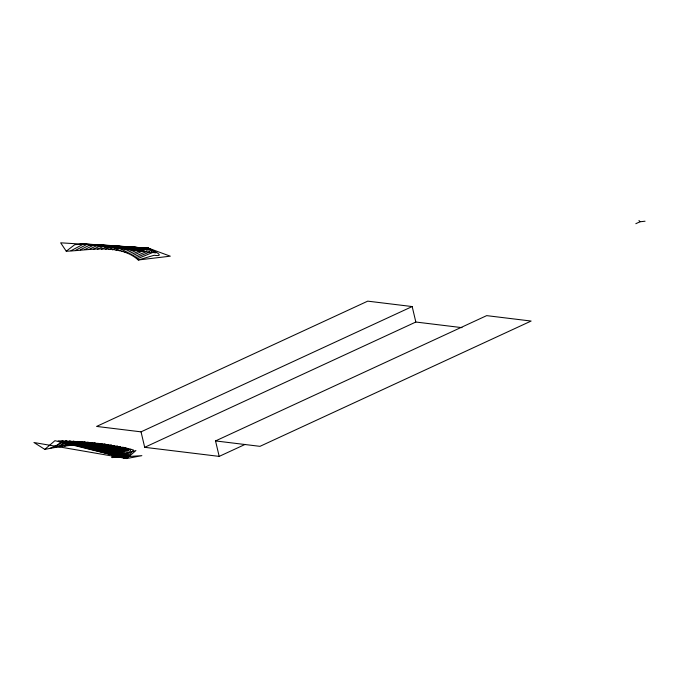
<?xml version="1.0" encoding="UTF-8"?>
<svg xmlns="http://www.w3.org/2000/svg" width="679" height="679" viewBox="0 0 679 679"><rect width="100%" height="100%" fill="white"/><g stroke="black" fill="none" stroke-linecap="round" stroke-linejoin="round"><path stroke-width="1.02" d="M112.324 456.042C113.172 446.926 100.73 446.044 94.254 445.135C77.669 443.659 61.059 446.239 44.814 449.379L33.95 442.513L126.693 458.529L141.86 455.66L112.01 457.57L112.324 456.042L128.416 448.581L133.466 450.016L126.693 458.529L54.931 440.679L44.814 449.379M49.864 448.429L66.05 440.977L126.693 458.529L117.289 446.111L110.855 450.55L123.043 447.266L126.693 458.529L69.903 441.087L54.897 447.52L62.12 440.909L126.693 458.529L125.785 447.902L112.493 454.54L130.937 449.294L126.693 458.529L98.124 443.345L97.751 445.56L104.863 444.193L128.416 448.581L126.693 458.529L58.19 440.841L80.988 441.69L104.863 444.193L126.693 458.529L135.91 450.55L112.01 457.57M104.863 444.193L103.471 446.731L111.203 445.093L126.693 458.529L94.797 442.963L94.254 445.135L101.621 443.769L126.693 458.529L120.217 446.672L109.557 449.413L114.284 445.585L126.693 458.529L73.671 441.248L59.871 446.731L66.05 440.977M101.621 443.769L100.764 446.086L108.063 444.626L126.693 458.529L91.427 442.606L90.706 444.855L98.124 443.345M69.903 441.087L64.76 446.061L77.364 441.443L126.693 458.529L88.007 442.267L86.912 444.711L94.797 442.963M73.671 441.248L69.538 445.509L80.988 441.69L126.693 458.529L84.527 441.961L82.88 444.703L91.427 442.606M80.988 441.69L78.628 444.83L88.007 442.267M108.063 444.626L105.848 447.503L114.284 445.585M77.364 441.443L74.172 445.101L84.527 441.961M111.203 445.093L107.885 448.395L117.289 446.111M66.253 251.213L74.724 244.703L81.268 244.211L97.869 244.61L148.531 248.208L170.285 256.178L138.27 259.989C119.351 243.099 89.297 250.39 66.253 251.213L60.66 242.819L148.531 248.208C151.595 249.541 167.221 257.214 154.141 255.27L138.27 259.989M120.217 446.672L111.772 451.79L125.785 447.902M123.043 447.266L112.315 453.122L128.416 448.581M71.015 250.687L83.525 244.067L148.531 248.208L155.983 252.894L80.241 243.659L148.531 248.208L152.699 252.495L137.311 258.758M75.7 250.228L86.802 244.465L148.531 248.208L149.414 252.096L136.148 257.596M80.292 249.847L90.086 244.864L148.531 248.208L146.129 251.697L134.765 256.484M84.79 249.549L93.371 245.263L148.531 248.208L133.169 255.448M89.17 249.337L96.656 245.662L148.531 248.208L139.56 250.899L131.361 254.472M93.43 249.201L99.94 246.07L148.531 248.208L136.275 250.492L129.333 253.573M97.555 249.151L103.216 246.469L148.531 248.208L132.991 250.093L127.083 252.749M101.536 249.193L106.501 246.867L148.531 248.208L129.706 249.694L124.63 252.011M105.355 249.329L109.786 247.266L148.531 248.208L126.421 249.295L121.957 251.349M109.013 249.549L113.07 247.665L148.531 248.208L123.137 248.896L119.071 250.772M112.485 249.855L116.355 248.064L148.531 248.208L119.86 248.497L115.99 250.279M412.178 306.56L367.738 301.145L96.596 426.429L141.037 431.844L412.178 306.56L415.837 322.024L462 327.651M141.037 431.844L144.695 447.317L415.837 322.024M635.816 223.705L639.941 221.795L645.05 221.21M215.532 440.926L486.673 315.633L531.105 321.048L259.972 446.341L215.532 440.926L219.19 456.39L245.144 444.397M144.695 447.317L219.19 456.39M638.973 220.471L639.941 221.795"/></g></svg>
